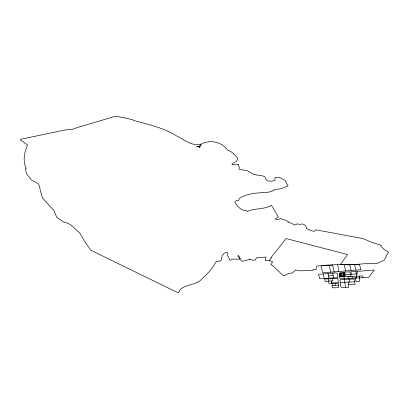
<?xml version="1.0" encoding="UTF-8"?>
<svg xmlns="http://www.w3.org/2000/svg" width="409" height="409" viewBox="0 0 409 409"><rect width="100%" height="100%" fill="white"/><g stroke="black" fill="none" stroke-linecap="round" stroke-linejoin="round"><path stroke-width="0.61" d="M340.549 264.418L347.527 254.521L286.116 238.549L270.886 257.772L271.351 257.854L269.255 260.707L265.185 260.579L265.998 257.046L260.973 257.445L257.327 257.261L255.605 259.158L255.789 259.72L253.314 260.354L249.592 259.127L249.756 259.485L242.271 261.249L241.412 260.702L238.513 255.467L237.869 255.835L239.827 259.178L232.307 259.122L230.129 260.303L227.506 255.41L227.286 252.23L224.347 253.14L222.21 255.543L221.213 260.323L218.248 261.596L216.274 261.387C212.951 267.905 207.982 273.422 202.542 278.248C196.765 285.666 185.384 283.703 179.413 290.446L179.234 291.689L178.222 292.87L90.849 250.262L84.985 242L79.786 232.987C74.811 229.388 71.764 223.764 65.276 222.47L64.152 222.317L56.856 217.476L53.886 210.492L42.47 198.012L38.661 184.06L31.457 179.965L26.549 173.769L25.271 168.794L26.222 168.482C22.444 160.701 24.494 152.291 27.51 144.914L20.45 140.036L20.455 139.341L65.312 129.924L72.71 129.244L77.388 127.511L115.946 116.13L126.11 118.201L133.191 119.949L133.523 120.394C147.986 124.474 163.452 127.588 176.243 135.727C183.922 139.346 191.755 146.693 200.87 144.055L199.398 146.356L196.673 146.524L199.52 146.78L199.306 147.746L199.832 147.669L200.323 145.619L202.215 143.447C211.208 139.587 222.123 142.163 227.777 150.338L229.725 150.906L231.289 151.872L233.866 154.019L237.338 157.813L237.624 158.927L236.831 160.998L232.752 163.569L231.862 164.709L236.346 164.807L238.703 164.464L238.381 165.896L239.331 166.913L239.076 169.249L247.522 170.773L253.759 174.372L255.676 174.244L256.315 174.955L262.22 175.768L264.955 176.754L265.615 178.815L266.99 180.553L268.795 181.059L271.714 181.136L274.971 180.609L274.996 177.327L279.347 177.383L285.022 180.359L288.105 186.003L280.467 188.774L273.503 189.94L273.667 190.589L267.389 192.491C257.972 192.695 247.445 193.263 239.163 198.416L238.83 200.338L236.673 200.62L234.955 201.366L235.298 203.196C237.956 206.964 241.637 211.018 246.683 210.717L247.118 211.443C254.735 207.992 263.943 209.837 271.392 205.277L278.325 216.934L275.18 219.106L278.227 219.771L280.221 218.534L285.267 220.17L288.411 221.663L287.885 222.225L291.254 223.278L295.099 225.119L296.949 223.887L299.715 224.383L302.384 223.943L305.078 225.139L306.367 227.225L306.09 227.578L306.571 228.575L310.349 230.354L314.03 231.376L315.891 229.807L363.453 238.708L371.771 242.343L381.321 245.344L380.774 246.162L384.337 249.669L388.55 252.118L387.466 254.158L386.336 255.242L386.03 256.939L384.169 260.313L376.975 263.503C364.828 262.614 352.819 266.039 340.62 264.326M323.171 273.948L336.147 272.864L337.405 273.473L337.854 277.665L319.562 278.728L318.575 274.291L323.171 273.948L324.23 278.36M328.58 278.687L328.877 283.335L331.801 283.279L331.633 280.932L331.781 282.941L338.386 282.68L337.931 278.396L324.521 279.03L325.293 281.77L328.729 281.014L332.793 280.901L332.645 278.56M321.065 265.743L322.696 272.813L360.881 269.72L359.424 264.332C347.036 265.185 334.48 263.923 322.072 265.717L316.607 266.054L316.06 269.659L312.987 269.689L312.854 270.543L299.403 270.819L295.635 270.068L292.179 273.074L288.498 273.411L285.073 275.467L283.13 275.6L273.498 266.31L270.916 264.383L271.781 263.662L272.46 261.494L269.255 260.707M356.868 271.412L374.347 269.991L368.78 277.174L362.993 277.532M345.002 274.592L350.329 274.153M350.38 274.373L357.394 273.856L356.827 271.223M339.705 276.852L339.848 278.227L340.963 278.795L363.034 277.721L362.64 275.932L339.705 276.852L339.342 273.294L340.339 272.568L349.833 271.791L350.799 276.377L348.013 276.494L348.269 278.493M333.468 277.839L333.182 275.589L328.284 275.85L328.744 278.028M348.442 284.659L355.109 284.398L354.383 279.531L353.35 279.02L344.148 279.362L341.019 279.49L340.073 280.109L340.779 286.827L341.975 287.466L348.744 287.215L348.146 282.113M332.215 285.446L332.364 287.849L337.814 287.67L338.851 287.062L338.447 283.273L331.97 283.483L332.215 285.446L338.652 285.18M339.838 273.345L344.306 273.171L344.608 275.758L340.14 275.932L339.848 273.273L341.474 273.212L341.592 274.219L343.217 274.158L343.095 273.146L344.721 273.084L344.833 274.02L343.207 274.086M339.899 273.887L340.835 273.851L340.769 273.309M339.956 274.209L341.581 274.148M340.078 275.39L341.009 275.354L341.075 275.896M339.644 276.269L345.278 276.049L344.562 272.22M340.314 282.414L354.833 281.852M322.072 265.717L332.737 265.528M354.588 264.797L355.948 270.129M349.618 264.664L351.08 270.528M344.081 264.516L345.687 270.973M356.858 276.152L355.728 271.315L350.891 271.709L351.469 274.296M329.255 265.615L330.748 272.205M332.604 264.935L334.138 271.929M359.373 276.055L359.731 277.931M332.732 273.151L333.182 275.589M355.426 278.197L356.045 281.637L359.762 281.274L359.353 277.951M337.686 264.582L338.841 271.54M349.214 279.178L349.639 282.057M328.033 273.544L328.366 275.845M356.367 276.167L356.587 277.716L354.726 277.895L354.746 278.227M352.011 276.331L352.272 278.33M344.148 279.362L344.506 282.251M343.908 273.115L344.02 274.05M343.223 273.217L343.524 275.799M340.661 273.243L340.769 274.178M344.915 282.236L345.431 287.338M343.954 276.668L344.158 278.662M335.14 283.381L335.314 285.318M341.714 275.272L339.761 275.349L339.807 275.727L341.76 275.651L341.714 275.272"/></g></svg>
